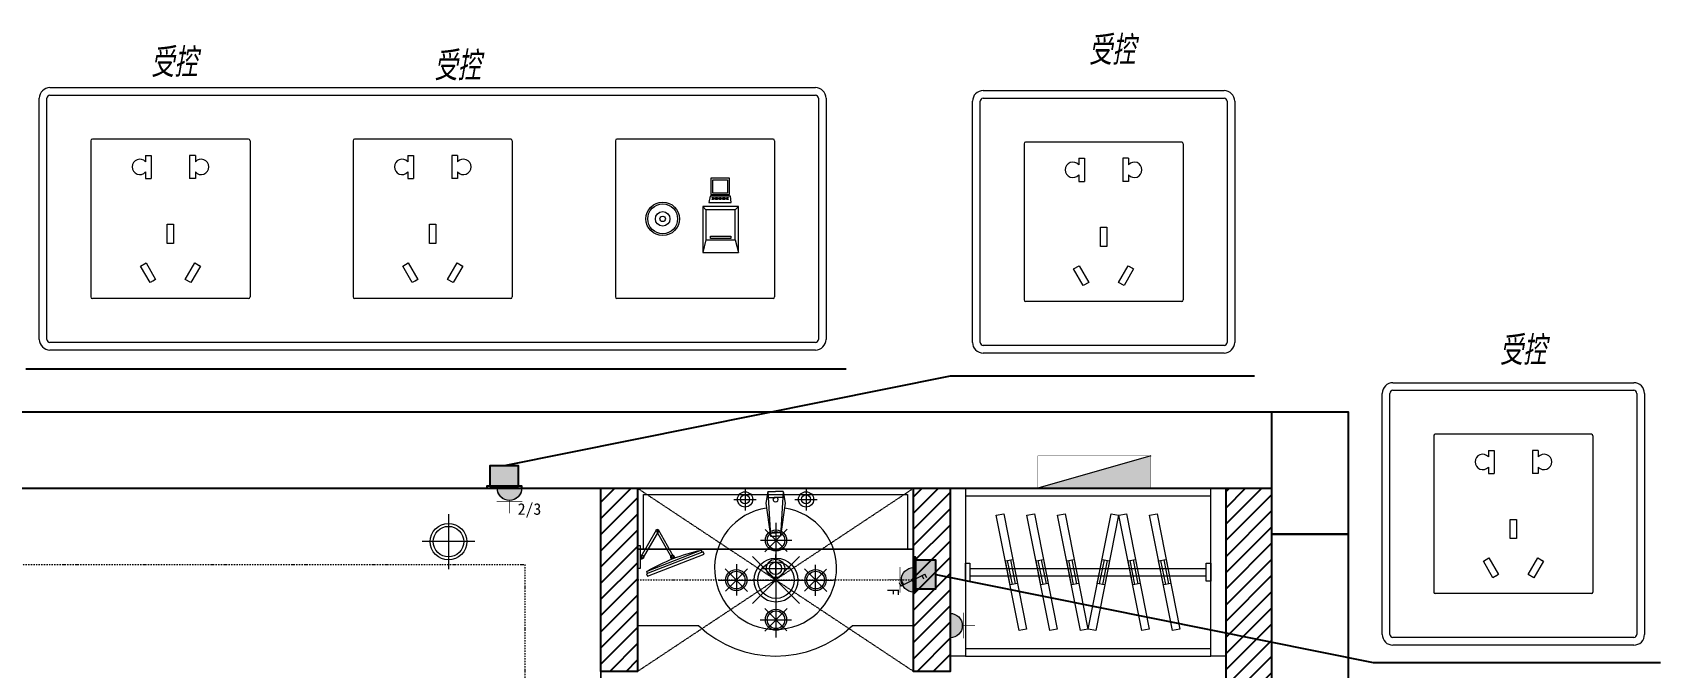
# Model space of a CAD drawing. Header units: millimetres. Extents: x 130143 to 328923, y 19139 to 134795.
# Drawn here: x 144418 to 152425, y 35692 to 38812 of the extents above; entities that cross this region are included whole.
import ezdxf

# ---------------------------------------------------------------- set-up
doc = ezdxf.new("R2010")
doc.units = ezdxf.units.MM
doc.header["$LTSCALE"] = 10
for name, pattern in [('DASH', [8.89, 6.35, -2.54]), ('DASHDOT2', [12.7, 6.35, -3.175, 0, -3.175]), ('DASHED2', [0.375, 0.25, -0.125]), ('DOTE', [61.468, 50.8, -5.08, 0.508, -5.08])]:
    doc.linetypes.add(name, pattern=pattern)
for name, color, linetype in [('EM-开关插座(0.12)-DOM', 61, 'Continuous'), ('WALL_NEW【新建墙体】', 4, 'Continuous'), ('WALL_REMOVE【拆除墙体】', 6, 'Continuous'), ('WALL【墙体】', 7, 'Continuous'), ('新建墙体图', 255, 'Continuous')]:
    doc.layers.add(name, color=color, linetype=linetype)
for name, color, linetype, lineweight in [('FF-ART【装饰、挂画】', 120, 'Continuous', 0), ('FF-FIXT【洁具】', 31, 'Continuous', 0), ('FF-Socket【电气】', 124, 'Continuous', 0), ('FF-【活动成品家具】', 51, 'Continuous', 0), ('RC-Lamplight【灯带】', 205, 'DASHDOT2', 0), ('RC-Lamps【天花灯具】', 2, 'Continuous', 0), ('RC-Modelling【天花造型】', 30, 'Continuous', 0), ('邦威智能化', 7, 'Continuous', 18)]:
    doc.layers.add(name, color=color, linetype=linetype, lineweight=lineweight)
doc.styles.add('宋体', font='', dxfattribs={"width": 0.8})
doc.styles.add('标准', font='', dxfattribs={"width": 0.667})
doc.styles.get('宋体').set_extended_font_data('SimSun')
doc.styles.get('标准').set_extended_font_data('仿宋_gb2312')

# ---------------------------------------------------------------- blocks, each defined once
blk = doc.blocks.new('洗手台40')
at = {"color": 8}
for p, q in [((194.8, 336.5), (194.8, 263.5)), ((231.3, 300), (158.3, 300)), ((-31.3, 245.1), (-31.3, 154.9)), ((182.2, 231.4), (74.6, 216.7)), ((221.1, 225), (74.6, 216.7)), ((74.6, 216.7), (74.6, 200)), ((84.7, 217.2), (84.7, 200)), ((221.1, 225), (182.2, 231.4)), ((201.4, 223.9), (201.4, 200)), ((221.1, 225), (221.1, 200)), ((13.8, 200), (-76.3, 200)), ((74.6, 183.3), (74.6, 200)), ((221.1, 175), (74.6, 183.3)), ((182.2, 168.6), (74.6, 183.3)), ((84.7, 182.8), (84.7, 200)), ((221.1, 175), (182.2, 168.6)), ((201.4, 176.1), (201.4, 200)), ((221.1, 175), (221.1, 200)), ((194.8, 136.5), (194.8, 63.5)), ((231.3, 100), (158.3, 100))]:
    blk.add_line(p, q, dxfattribs=at)
for centre, radius in [((194.8, 300), 25), ((194.8, 300), 15), ((-31.3, 200), 30), ((-31.3, 200), 20), ((194.8, 100), 25), ((194.8, 100), 15)]:
    blk.add_circle(centre, radius, dxfattribs=at)
blk.add_arc((-31.3, 200), 200, 8.4238, 351.5762)
for centre, start, end in [((194, 201.2), 350.5252, 189.4748), ((194, 198.8), 170.5252, 9.4748)]:
    blk.add_arc(centre, 7.19, start, end, dxfattribs=at)
blk = doc.blocks.new('配电箱')
blk.add_line((3.7, 2.12), (-3.71, 0))
at = {"const_width": 0.02}
blk.add_lwpolyline([(-3.71, 2.12), (3.7, 2.12), (3.7, 0), (-3.71, 0)], close=True, dxfattribs=at)
blk.add_solid([(3.7, 0), (3.7, 2.12), (-3.71, 0)])
blk = doc.blocks.new('灯_圆形筒灯')
at = {"color": 251, "linetype": 'DOTE', "ltscale": 43.504693}
blk.add_line((0, 90.6), (0, -90.6), dxfattribs=at)
at = {"color": 251, "linetype": 'DOTE', "ltscale": 41.297046}
blk.add_line((86, 0), (-86, 0), dxfattribs=at)
blk.add_ellipse((0, 0), major_axis=(-42.4, 42.4), ratio=1, start_param=2.355868237233173, end_param=8.639053544412759)
at = {"color": 251}
blk.add_ellipse((0, 0), major_axis=(35.4, 35.4), ratio=1, start_param=5.498714316925571, end_param=11.78189962410516, dxfattribs=at)
blk = doc.blocks.new('大吊灯')
at = {"color": 8}
for p, q in [((74, 334), (-74, 186)), ((73, 187), (-72, 332)), ((0, 376), (0, -376)), ((104, 260), (-101, 260)), ((154, -154), (-154, 154)), ((154, 154), (-154, -154)), ((-376, 0), (376, 0)), ((-334, 74), (-186, -74)), ((-187, 73), (-332, -72)), ((-260, 104), (-260, -101)), ((334, -74), (186, 74)), ((187, -73), (332, 72)), ((260, -104), (260, 101)), ((-74, -334), (74, -186)), ((-73, -187), (72, -332)), ((-104, -260), (101, -260))]:
    blk.add_line(p, q, dxfattribs=at)
for centre, major_axis, start_param, end_param in [((0, 260), (0, 69.3), -1.570342718129233, 4.712842589050354), ((0, 0), (0, 144), 4.712226, 10.995411), ((-260, 0), (0, 69.3), 4.712260247178279, 10.99544555435786), ((260, 0), (0, 69.3), 4.711943, 10.995128), ((0, -260), (0, 69.3), -1.570342718129233, 4.712842589050354)]:
    blk.add_ellipse(centre, major_axis=major_axis, ratio=1, start_param=start_param, end_param=end_param)
for centre, major_axis, start_param, end_param in [((0, 260), (0.1, 57.8), -1.569728, 4.713457), ((0, 0), (0, 120), -1.570528, 4.712657), ((-260, 0), (0, 57.8), 4.711804, 10.994989), ((260, 0), (0, 57.8), 4.712315, 10.9955), ((0, -260), (0.1, 57.8), -1.569728, 4.713457)]:
    blk.add_ellipse(centre, major_axis=major_axis, ratio=1, start_param=start_param, end_param=end_param, dxfattribs=at)
blk = doc.blocks.new('*U336', base_point=(20441.2, -20111.8))
for points in [[(20491.2, -20661.8), (20441.2, -20661.8), (20441.2, -20111.8), (20491.2, -20111.8)], [(21296.2, -20111.8), (21346.2, -20111.8), (21346.2, -20661.8), (21296.2, -20661.8)]]:
    blk.add_lwpolyline(points, close=True)
for points in [[(20491.2, -20111.8), (21296.2, -20111.8)], [(20491.2, -20661.8), (21296.2, -20661.8)]]:
    blk.add_lwpolyline(points)
at = {"color": 0}
for points in [[(20491.2, -20136.8), (21296.2, -20136.8)], [(20491.2, -20636.8), (21296.2, -20636.8)]]:
    blk.add_lwpolyline(points, dxfattribs=at)
at = {"color": 0, "linetype": 'DASH', "ltscale": 24}
for points in [[(20617, -20195.6), (20692.1, -20573.2), (20667.6, -20578), (20592.5, -20200.4)], [(20717.6, -20195.6), (20792.7, -20573.2), (20768.2, -20578), (20693.1, -20200.4)], [(20818.1, -20195.6), (20893.2, -20573.2), (20868.7, -20578), (20793.6, -20200.4)], [(20894.2, -20573.2), (20969.3, -20195.6), (20993.8, -20200.4), (20918.7, -20578)], [(21019.2, -20195.6), (21094.4, -20573.2), (21069.8, -20578), (20994.7, -20200.4)], [(21119.8, -20195.6), (21194.9, -20573.2), (21170.4, -20578), (21095.3, -20200.4)], [(20646.8, -20345.1), (20662.4, -20423.6), (20637.9, -20428.5), (20622.3, -20350)], [(20639.4, -20346.6), (20655, -20425.1), (20645.2, -20427), (20629.6, -20348.5)], [(20747.3, -20345.1), (20762.9, -20423.6), (20738.4, -20428.5), (20722.8, -20350)], [(20740, -20346.6), (20755.6, -20425.1), (20745.8, -20427), (20730.2, -20348.5)], [(20847.9, -20345.1), (20863.5, -20423.6), (20839, -20428.5), (20823.4, -20350)], [(20840.5, -20346.6), (20856.1, -20425.1), (20846.3, -20427), (20830.7, -20348.5)], [(20923.9, -20423.6), (20939.5, -20345.1), (20964, -20350), (20948.4, -20428.5)], [(20931.3, -20425.1), (20946.9, -20346.6), (20956.7, -20348.5), (20941.1, -20427)], [(21049, -20345.1), (21064.6, -20423.6), (21040.1, -20428.5), (21024.5, -20350)], [(21041.6, -20346.6), (21057.2, -20425.1), (21047.4, -20427), (21031.8, -20348.5)], [(21149.6, -20345.1), (21165.2, -20423.6), (21140.6, -20428.5), (21125, -20350)], [(21142.2, -20346.6), (21157.8, -20425.1), (21148, -20427), (21132.4, -20348.5)]]:
    blk.add_lwpolyline(points, close=True, dxfattribs=at)
at = {"color": 0}
for points in [[(20506.2, -20416.8), (20491.2, -20416.8), (20491.2, -20356.8), (20506.2, -20356.8)], [(21281.2, -20356.8), (21296.2, -20356.8), (21296.2, -20416.8), (21281.2, -20416.8)], [(21281.2, -20356.8), (21296.2, -20356.8), (21296.2, -20416.8), (21281.2, -20416.8)]]:
    blk.add_lwpolyline(points, close=True, dxfattribs=at)
at = {"color": 0, "linetype": 'DASH', "ltscale": 24}
for points in [[(20506.2, -20374.3), (21281.2, -20374.3)], [(20506.2, -20399.3), (21281.2, -20399.3)]]:
    blk.add_lwpolyline(points, dxfattribs=at)
blk = doc.blocks.new('刮须镜平面')
at = {"color": 0, "ltscale": 0.4}
for p, q in [((-118.2, 1.9), (-68.3, 88.4)), ((-61.6, 84.6), (-111.6, -1.9)), ((-68.3, 84.6), (-18.3, -1.9)), ((-11.7, 1.9), (-61.6, 88.4)), ((-218.4, 9.3), (-215.7, 16.4)), ((-32.2, -63), (-218.4, 9.3)), ((-215.7, 16.4), (-29.4, -55.8)), ((-212.1, 15), (-209.3, 22.2)), ((-209.3, 22.2), (-30.2, -47.3)), ((-122.3, -3.3), (-120.3, 2.1)), ((-9.2, 5.8), (-15, 5.8)), ((-9.2, 36.5), (0, 36.5)), ((-9.2, -36.5), (-9.2, 36.5)), ((0, 36.5), (0, -36.5)), ((-111.6, -7.5), (-109.5, -2.1)), ((-33, -54.4), (-30.2, -47.3)), ((-9.2, -5.8), (-15, -5.8)), ((0, -36.5), (-9.2, -36.5)), ((-29.4, -55.8), (-32.2, -63))]:
    blk.add_line(p, q, dxfattribs=at)
for centre in [(-64.9, 86.5), (-114.9, 0), (-15, 0)]:
    blk.add_circle(centre, 3.07, dxfattribs=at)
for centre, radius, start, end in [((-64.9, 86.5), 3.84, 30, 210), ((-64.9, 86.5), 3.84, 330, 150), ((-335.4, -568.2), 603.7, 59.6373, 77.9472), ((-114.9, 0), 5.76, 338.7922, 158.7922), ((-114.9, 0), 3.84, 150, 330), ((-15, 0), 5.76, 90, 270), ((-15, 0), 3.84, 210, 30)]:
    blk.add_arc(centre, radius, start, end, dxfattribs=at)
blk = doc.blocks.new('一般插座')
h = blk.add_hatch(color=0)
edge = h.paths.add_edge_path()
edge.add_line((-1.9, 0), (1.9, 0))
edge.add_arc((0, 0), 1.9, 0, 180)
at = {"color": 0, "const_width": 0.1}
for points in [[(0, 3.9), (0, 1.9)], [(-2, 2.1), (2, 2.1)]]:
    blk.add_lwpolyline(points, dxfattribs=at)
at = {"color": 0}
blk.add_lwpolyline([(1.9, 0, 1), (-1.9, 0)], format="xyb", close=True, dxfattribs=at)
blk = doc.blocks.new('防溅水插座')
blk.add_blockref('一般插座', (0, 0))
at = {"style": '宋体', "flags": 8}
blk.add_attdef('F', (1.28, 2.35), '', height=1.8, dxfattribs=at)
blk = doc.blocks.new('海龙_05067149')
at = {"layer": 'FF-ART【装饰、挂画】'}
for p, q in [((4.2, 2), (39.7, 19.6)), ((36.4, 3.4), (30.6, 15.1)), ((45.5, 7.9), (39.7, 19.6)), ((-45.5, -7.9), (-39.7, -19.6)), ((-4.2, -2), (-39.7, -19.6)), ((-36.4, -3.4), (-30.6, -15.1))]:
    blk.add_line(p, q, dxfattribs=at)
at = {"layer": 'FF-ART【装饰、挂画】', "const_width": 6.08}
blk.add_lwpolyline([(-2.4, 1.4, 1), (3.2, -0.8, 1)], format="xyb", close=True, dxfattribs=at)
blk = doc.blocks.new('A$C0BEE72F1')
at = {"layer": 'EM-开关插座(0.12)-DOM'}
blk.add_hatch(color=250, dxfattribs=at).paths.add_polyline_path([(8, 55), (8, 5), (78, 5), (78, 55)])
for points in [[(78, 5), (78, 55), (8, 55), (8, 5)], [(0, 0), (86, 0), (86, 5), (0, 5)]]:
    blk.add_lwpolyline(points, close=True, dxfattribs=at)

msp = doc.modelspace()

# ---------------------------------------------------------------- hatches: boundary and pattern name
at = {"layer": 'WALL_NEW【新建墙体】'}
h = msp.add_hatch(dxfattribs=at)
h.set_pattern_fill('ANSI31', color=8, scale=17.716535)
h.set_pattern_definition([(45, (147336.73, 35672.56), (-39.77476, 39.77476), [])])
h.paths.add_polyline_path([(147393.52885, 36572.5596), (147213.52885, 36572.5596), (147213.52885, 35672.5596), (147393.52885, 35672.5596)])
h.paths.add_polyline_path([(148931.02885, 36572.5596), (148751.02885, 36572.5596), (148751.02885, 35672.5596), (148931.02885, 35672.5596)])
h.paths.add_polyline_path([(150513.52885, 36572.5596), (150288.52885, 36572.5596), (150288.52885, 35597.59331), (150513.52885, 35597.59331)])
h.paths.add_polyline_path([(150513.52885, 34172.62702), (150513.52885, 34247.59331), (150288.52885, 34247.59331), (150288.52885, 34172.62702), (148686.73059, 34172.62702), (148686.73059, 33992.62702), (150513.52885, 33992.62702)])
h.paths.add_polyline_path([(147393.52885, 33992.62702), (147483.52885, 33992.62702), (147483.52885, 34172.62702), (147213.52885, 34172.62702), (147213.52885, 33670.09331), (147393.52885, 33670.09331)])

# ---------------------------------------------------------------- linework, layer by layer
at = {"layer": 'FF-FIXT【洁具】'}
msp.add_lwpolyline([(147693.52885, 35897.5596, 0.396039604), (148451.02885, 35897.5596), (148751.02885, 35897.5596), (148751.02885, 36572.5596), (147393.52885, 36572.5596), (147393.52885, 35897.5596)], format="xyb", close=True, dxfattribs=at)
at = {"layer": 'RC-Lamplight【灯带】', "ltscale": 0.1}
msp.add_line((147393.52885, 36122.5596), (148751.02885, 36122.5596), dxfattribs=at)
msp.add_lwpolyline([(141183.52885, 36197.5596), (146838.52885, 36197.5596), (146838.52885, 31922.5596), (141183.52885, 31922.5596)], close=True, dxfattribs=at)
at = {"layer": 'RC-Lamps【天花灯具】', "color": 8, "linetype": 'DASHED2'}
for p, q in [((147393.52885, 35672.5596), (148751.02885, 36572.5596)), ((147393.52885, 36572.5596), (148751.02885, 35672.5596))]:
    msp.add_line(p, q, dxfattribs=at)
at = {"layer": 'RC-Modelling【天花造型】'}
msp.add_line((147393.52885, 36272.5596), (148751.02885, 36272.5596), dxfattribs=at)
for points in [[(140808.52885, 36572.5596), (147213.52885, 36572.5596), (147213.52885, 31547.5596), (140808.52885, 31547.5596)], [(140808.52885, 36572.5596), (147213.52885, 36572.5596), (147213.52885, 31547.5596), (140808.52885, 31547.5596)], [(147393.52885, 36572.5596), (148751.02885, 36572.5596), (148751.02885, 36272.5596), (147393.52885, 36272.5596)], [(147423.52885, 36542.5596), (148721.02885, 36542.5596), (148721.02885, 36272.5596), (147423.52885, 36272.5596)]]:
    msp.add_lwpolyline(points, close=True, dxfattribs=at)
msp.add_lwpolyline([(147213.52885, 35672.5596), (147393.52885, 35672.5596), (147393.52885, 36572.5596), (148751.02885, 36572.5596), (148751.02885, 35672.5596), (148931.02885, 35672.5596), (148931.02885, 36572.5596), (150288.52885, 36572.5596), (150288.52885, 34172.62702), (147213.52885, 34172.62702), (147213.52885, 35672.5596)], dxfattribs=at)
at = {"layer": 'WALL_NEW【新建墙体】'}
for p, q in [((150288.52885, 34172.62702), (150288.52885, 36572.5596)), ((150288.52885, 36572.5596), (150513.52885, 36572.5596)), ((150288.52885, 36572.5596), (150513.52885, 36572.5596)), ((150513.52885, 34172.62702), (150513.52885, 36572.5596))]:
    msp.add_line(p, q, dxfattribs=at)
for points in [[(147213.52885, 36572.5596), (147393.52885, 36572.5596), (147393.52885, 35672.5596), (147213.52885, 35672.5596)], [(148751.02885, 36572.5596), (148931.02885, 36572.5596), (148931.02885, 35672.5596), (148751.02885, 35672.5596)]]:
    msp.add_lwpolyline(points, close=True, dxfattribs=at)
at = {"layer": 'WALL_REMOVE【拆除墙体】'}
for points in [[(150513.52885, 36947.5596), (150888.52885, 36947.5596), (150888.52885, 34172.62702), (150513.52885, 34172.62702)], [(150513.52885, 36347.5596), (150888.52885, 36347.5596), (150888.52885, 34997.5596), (150513.52885, 34997.5596)]]:
    msp.add_lwpolyline(points, close=True, dxfattribs=at)
at = {"layer": 'WALL【墙体】'}
for p, q in [((140013.52885, 36947.5596), (150513.52885, 36947.5596)), ((150513.52885, 36572.5596), (150513.52885, 36947.5596)), ((140388.52885, 36572.5596), (150513.52885, 36572.5596))]:
    msp.add_line(p, q, dxfattribs=at)
msp.add_lwpolyline([(150513.52885, 36947.5596), (150888.52885, 36947.5596), (150888.52885, 36347.5596), (150513.52885, 36347.5596), (150513.52885, 36572.5596)], dxfattribs=at)
at = {"layer": '新建墙体图'}
for p, q in [((148420.40471, 37157.53599), (144384.36962, 37157.53599)), ((148930.65051, 37123.89602), (146737.52815, 36682.2495)), ((150428.56021, 37123.89602), (148930.65051, 37123.89602)), ((148861.02895, 36148.5597), (151012.4088, 35716.29978)), ((151012.4088, 35716.29978), (152424.94288, 35716.29978))]:
    msp.add_line(p, q, dxfattribs=at)
at = {"layer": '邦威智能化', "color": 0}
for p, q in [((144503.45273, 38541.75402), (145740.95273, 38541.75402)), ((145740.95273, 38541.75402), (147030.95273, 38541.75402)), ((147030.95262, 38541.75403), (148268.45262, 38541.75403)), ((149093.57916, 38527.22778), (150278.57916, 38527.22778)), ((144450.95273, 37304.25402), (144450.95273, 38489.25402)), ((144488.45273, 37304.25404), (144488.45273, 38489.25402)), ((144503.45273, 38504.25402), (145740.95273, 38504.25402)), ((145740.95273, 38504.25402), (147030.95273, 38504.25402)), ((147030.95262, 38504.25403), (148268.45262, 38504.25403)), ((148283.45262, 38489.25403), (148283.45262, 37304.25401)), ((148320.95262, 38489.25403), (148320.95262, 37304.25403)), ((149041.07916, 37289.72778), (149041.07916, 38474.72778)), ((149078.57916, 37289.7278), (149078.57916, 38474.72778)), ((149093.57916, 38489.72778), (150278.57916, 38489.72778)), ((150293.57916, 38474.72778), (150293.57916, 37289.72776)), ((150331.07916, 38474.72778), (150331.07916, 37289.72778)), ((144973.29929, 38208.73376), (145001.60393, 38208.73376)), ((144973.29929, 38208.73376), (144973.29929, 38177.08683)), ((145001.60393, 38208.73376), (145001.60393, 38095.5152)), ((145218.60617, 38208.73376), (145190.30153, 38208.73376)), ((145190.30153, 38208.73376), (145190.30153, 38095.5152)), ((145218.60617, 38208.73376), (145218.60617, 38177.08683)), ((146263.29929, 38208.73376), (146291.60393, 38208.73376)), ((146263.29929, 38208.73376), (146263.29929, 38177.08683)), ((146291.60393, 38208.73376), (146291.60393, 38095.5152)), ((146508.60617, 38208.73376), (146480.30153, 38208.73376)), ((146480.30153, 38208.73376), (146480.30153, 38095.5152)), ((146508.60617, 38208.73376), (146508.60617, 38177.08683)), ((144973.29929, 38127.16213), (144973.29929, 38095.5152)), ((145218.60617, 38127.16213), (145218.60617, 38095.5152)), ((146263.29929, 38127.16213), (146263.29929, 38095.5152)), ((146508.60617, 38127.16213), (146508.60617, 38095.5152)), ((149563.42572, 38194.20752), (149591.73036, 38194.20752)), ((149563.42572, 38194.20752), (149563.42572, 38162.56059)), ((149591.73036, 38194.20752), (149591.73036, 38080.98896)), ((149808.7326, 38194.20752), (149780.42796, 38194.20752)), ((149780.42796, 38194.20752), (149780.42796, 38080.98896)), ((149808.7326, 38194.20752), (149808.7326, 38162.56059)), ((144973.29929, 38095.5152), (145001.60393, 38095.5152)), ((145218.60617, 38095.5152), (145190.30153, 38095.5152)), ((146263.29929, 38095.5152), (146291.60393, 38095.5152)), ((146508.60617, 38095.5152), (146480.30153, 38095.5152)), ((149563.42572, 38112.63589), (149563.42572, 38080.98896)), ((149563.42572, 38080.98896), (149591.73036, 38080.98896)), ((149808.7326, 38080.98896), (149780.42796, 38080.98896)), ((149808.7326, 38112.63589), (149808.7326, 38080.98896)), ((145080.22793, 37775.78567), (145080.22793, 37870.13447)), ((145080.22793, 37870.13447), (145111.67753, 37870.13447)), ((145095.95273, 37870.13447), (145105.38761, 37870.13447)), ((145111.67753, 37870.13447), (145111.67753, 37775.78567)), ((146370.22793, 37775.78567), (146370.22793, 37870.13447)), ((146370.22793, 37870.13447), (146401.67753, 37870.13447)), ((146385.95273, 37870.13447), (146395.38761, 37870.13447)), ((146401.67753, 37870.13447), (146401.67753, 37775.78567)), ((149670.35436, 37761.25943), (149670.35436, 37855.60823)), ((149670.35436, 37855.60823), (149701.80396, 37855.60823)), ((149686.07916, 37855.60823), (149695.51404, 37855.60823)), ((149701.80396, 37855.60823), (149701.80396, 37761.25943)), ((145111.67753, 37775.78567), (145080.22793, 37775.78567)), ((146401.67753, 37775.78567), (146370.22793, 37775.78567)), ((149701.80396, 37761.25943), (149670.35436, 37761.25943)), ((144948.46213, 37664.9321), (144975.69828, 37680.6569)), ((144995.63653, 37583.22364), (144948.46213, 37664.9321)), ((144975.69828, 37680.6569), (145022.87268, 37598.94844)), ((145169.03279, 37598.94844), (145216.20719, 37680.6569)), ((145243.44334, 37664.9321), (145196.26894, 37583.22364)), ((145216.20719, 37680.6569), (145237.99611, 37668.07706)), ((145216.20719, 37680.6569), (145243.44334, 37664.9321)), ((146238.46213, 37664.9321), (146265.69828, 37680.6569)), ((146285.63653, 37583.22364), (146238.46213, 37664.9321)), ((146265.69828, 37680.6569), (146312.87268, 37598.94844)), ((146459.03279, 37598.94844), (146506.20719, 37680.6569)), ((146533.44334, 37664.9321), (146486.26894, 37583.22364)), ((146506.20719, 37680.6569), (146527.99611, 37668.07706)), ((146506.20719, 37680.6569), (146533.44334, 37664.9321)), ((149538.58855, 37650.40586), (149565.82471, 37666.13066)), ((149585.76295, 37568.6974), (149538.58855, 37650.40586)), ((149565.82471, 37666.13066), (149612.99911, 37584.4222)), ((149759.15922, 37584.4222), (149806.33362, 37666.13066)), ((149833.56977, 37650.40586), (149786.39537, 37568.6974)), ((149806.33362, 37666.13066), (149828.12254, 37653.55082)), ((149806.33362, 37666.13066), (149833.56977, 37650.40586)), ((145022.87268, 37598.94844), (144995.63653, 37583.22364)), ((145022.87268, 37598.94844), (145009.2546, 37591.08604)), ((145196.26894, 37583.22364), (145169.03279, 37598.94844)), ((146312.87268, 37598.94844), (146285.63653, 37583.22364)), ((146312.87268, 37598.94844), (146299.2546, 37591.08604)), ((146486.26894, 37583.22364), (146459.03279, 37598.94844)), ((149612.99911, 37584.4222), (149585.76295, 37568.6974)), ((149612.99911, 37584.4222), (149599.38103, 37576.5598)), ((149786.39537, 37568.6974), (149759.15922, 37584.4222)), ((145740.95273, 37289.25402), (144503.45273, 37289.25402)), ((145740.95273, 37251.75402), (144503.45273, 37251.75402)), ((147030.95273, 37289.25402), (145740.95273, 37289.25402)), ((147030.95273, 37251.75402), (145740.95273, 37251.75402)), ((148268.45262, 37289.25403), (147030.95262, 37289.25403)), ((148268.45262, 37251.75403), (147030.95262, 37251.75403)), ((150278.57916, 37274.72778), (149093.57916, 37274.72778)), ((150278.57916, 37237.22778), (149093.57916, 37237.22778)), ((151109.00429, 37091.4086), (152294.00429, 37091.4086)), ((151056.50429, 35853.9086), (151056.50429, 37038.9086)), ((151094.00429, 35853.90862), (151094.00429, 37038.9086)), ((151109.00429, 37053.9086), (152294.00429, 37053.9086)), ((152309.00429, 37038.9086), (152309.00429, 35853.90858)), ((152346.50429, 37038.9086), (152346.50429, 35853.9086)), ((151578.85085, 36758.38834), (151607.15549, 36758.38834)), ((151578.85085, 36758.38834), (151578.85085, 36726.74141)), ((151607.15549, 36758.38834), (151607.15549, 36645.16978)), ((151824.15773, 36758.38834), (151795.85309, 36758.38834)), ((151795.85309, 36758.38834), (151795.85309, 36645.16978)), ((151824.15773, 36758.38834), (151824.15773, 36726.74141)), ((151578.85085, 36676.81671), (151578.85085, 36645.16978)), ((151824.15773, 36676.81671), (151824.15773, 36645.16978)), ((151578.85085, 36645.16978), (151607.15549, 36645.16978)), ((151824.15773, 36645.16978), (151795.85309, 36645.16978)), ((151685.77949, 36325.44025), (151685.77949, 36419.78905)), ((151685.77949, 36419.78905), (151717.22909, 36419.78905)), ((151701.50429, 36419.78905), (151710.93917, 36419.78905)), ((151717.22909, 36419.78905), (151717.22909, 36325.44025)), ((151717.22909, 36325.44025), (151685.77949, 36325.44025)), ((151554.01368, 36214.58668), (151581.24983, 36230.31148)), ((151601.18808, 36132.87822), (151554.01368, 36214.58668)), ((151581.24983, 36230.31148), (151628.42423, 36148.60302)), ((151774.58434, 36148.60302), (151821.75874, 36230.31148)), ((151848.9949, 36214.58668), (151801.8205, 36132.87822)), ((151821.75874, 36230.31148), (151843.54767, 36217.73164)), ((151821.75874, 36230.31148), (151848.9949, 36214.58668)), ((151628.42423, 36148.60302), (151601.18808, 36132.87822)), ((151628.42423, 36148.60302), (151614.80615, 36140.74062)), ((151801.8205, 36132.87822), (151774.58434, 36148.60302)), ((152294.00429, 35838.9086), (151109.00429, 35838.9086)), ((152294.00429, 35801.4086), (151109.00429, 35801.4086))]:
    msp.add_line(p, q, dxfattribs=at)
at = {"layer": '邦威智能化'}
for p, q in [((144704.45273, 38280.75402), (144704.45273, 37512.75402)), ((145479.95273, 38288.25402), (144711.95273, 38288.25402)), ((145487.45273, 38280.75402), (145487.45273, 37512.75402)), ((145994.45273, 38280.75402), (145994.45273, 37512.75402)), ((146769.95273, 38288.25402), (146001.95273, 38288.25402)), ((146777.45273, 38280.75402), (146777.45273, 37512.75402)), ((147284.45262, 38280.75403), (147284.45262, 37512.75403)), ((148059.95262, 38288.25403), (147291.95262, 38288.25403)), ((148067.45262, 38280.75403), (148067.45262, 37512.75403)), ((149294.57916, 38266.22778), (149294.57916, 37498.22778)), ((150070.07916, 38273.72778), (149302.07916, 38273.72778)), ((150077.57916, 38266.22778), (150077.57916, 37498.22778)), ((145479.95273, 37505.25402), (144711.95273, 37505.25402)), ((146769.95273, 37505.25402), (146001.95273, 37505.25402)), ((148059.95262, 37505.25403), (147291.95262, 37505.25403)), ((150070.07916, 37490.72778), (149302.07916, 37490.72778)), ((152085.50429, 36837.9086), (151317.50429, 36837.9086)), ((151310.00429, 36830.4086), (151310.00429, 36062.4086)), ((152093.00429, 36830.4086), (152093.00429, 36062.4086)), ((152085.50429, 36054.9086), (151317.50429, 36054.9086))]:
    msp.add_line(p, q, dxfattribs=at)
for points in [[(147753.50876, 38096.92279), (147753.50876, 38016.61155), (147845.44297, 38016.61155), (147845.44297, 38096.92279), (147753.50876, 38096.92279)], [(147715.42936, 37956.94321), (147715.42936, 37731.08164), (147889.33568, 37731.08164), (147889.33568, 37956.94321), (147715.42936, 37956.94321)], [(147728.79204, 37941.72266), (147715.42936, 37956.94321)], [(147750.41555, 38007.88919), (147744.86129, 37977.54557), (147854.30503, 37977.54557), (147850.07119, 38008.09625), (147750.41555, 38007.88919)], [(147874.37226, 37941.72266), (147889.33568, 37956.94321)], [(147728.79204, 37941.72266), (147728.79204, 37793.11304), (147874.37226, 37793.11304), (147874.37226, 37941.72266), (147728.79204, 37941.72266)], [(147728.79204, 37793.11304), (147715.42936, 37731.08164)], [(147874.37226, 37793.11304), (147889.33568, 37731.08164)]]:
    msp.add_lwpolyline(points, dxfattribs=at)
for points in [[(147763.85556, 38088.9191), (147835.912, 38088.9191), (147835.912, 38023.52473), (147763.85556, 38023.52473)], [(147760.12437, 38002.16229), (147767.51909, 38002.16229), (147767.51909, 37999.71554), (147760.12437, 37999.71554)], [(147760.12437, 37994.82119), (147767.51909, 37994.82119), (147767.51909, 37992.37444), (147760.12437, 37992.37444)], [(147768.95647, 37999.66809), (147776.35119, 37999.66809), (147776.35119, 37997.22135), (147768.95647, 37997.22135)], [(147768.95647, 37997.22135), (147776.35119, 37997.22135), (147776.35119, 37994.7746), (147768.95647, 37994.7746)], [(147777.08292, 38002.08723), (147786.59456, 38002.08723), (147786.59456, 37999.74401), (147777.08292, 37999.74401)], [(147777.08292, 37994.80997), (147786.59456, 37994.80997), (147786.59456, 37992.46676), (147777.08292, 37992.46676)], [(147787.77481, 37999.66809), (147795.16953, 37999.66809), (147795.16953, 37997.22135), (147787.77481, 37997.22135)], [(147787.77481, 37997.22135), (147795.16953, 37997.22135), (147795.16953, 37994.7746), (147787.77481, 37994.7746)], [(147795.9496, 37994.82119), (147803.34432, 37994.82119), (147803.34432, 37992.37444), (147795.9496, 37992.37444)], [(147796.09073, 38002.16229), (147803.48544, 38002.16229), (147803.48544, 37999.71554), (147796.09073, 37999.71554)], [(147804.60383, 37999.66809), (147811.99855, 37999.66809), (147811.99855, 37997.22135), (147804.60383, 37997.22135)], [(147804.60383, 37997.22135), (147811.99855, 37997.22135), (147811.99855, 37994.7746), (147804.60383, 37994.7746)], [(147812.99611, 37994.80997), (147822.50775, 37994.80997), (147822.50775, 37992.46676), (147812.99611, 37992.46676)], [(147813.19041, 38002.08723), (147822.70204, 38002.08723), (147822.70204, 37999.74401), (147813.19041, 37999.74401)], [(147823.93643, 37999.66809), (147831.33114, 37999.66809), (147831.33114, 37997.22135), (147823.93643, 37997.22135)], [(147823.93643, 37997.22135), (147831.33114, 37997.22135), (147831.33114, 37994.7746), (147823.93643, 37994.7746)], [(147832.3084, 38002.16229), (147839.70312, 38002.16229), (147839.70312, 37999.71554), (147832.3084, 37999.71554)], [(147832.3084, 37994.86778), (147839.70312, 37994.86778), (147839.70312, 37992.42103), (147832.3084, 37992.42103)], [(147751.6393, 37811.09093), (147851.55013, 37811.09093), (147851.55013, 37799.69578), (147751.6393, 37799.69578)]]:
    msp.add_lwpolyline(points, close=True, dxfattribs=at)
for radius in [82.07648, 73.29892, 35.75639, 13.37118]:
    msp.add_circle((147517.07756, 37896.75403), radius, dxfattribs=at)
at = {"layer": '邦威智能化', "color": 0}
for centre, radius, start, end in [((144503.45273, 38489.25402), 52.5, 90, 180), ((148268.45262, 38489.25403), 52.5, 0, 89.999999998), ((149093.57916, 38474.72778), 52.5, 90, 180), ((150278.57916, 38474.72778), 52.5, 0, 89.999999998), ((144503.45273, 38489.25402), 15, 90, 180), ((148268.45262, 38489.25403), 15, 0, 90.000019318), ((149093.57916, 38474.72778), 15, 90, 180), ((150278.57916, 38474.72778), 15, 0, 90.000019318), ((144944.99465, 38152.12448), 37.73952, 41.409622123, 318.590377877), ((145246.91081, 38152.12448), 37.73952, 221.409622123, 138.590377877), ((146234.99465, 38152.12448), 37.73952, 41.409622123, 318.590377877), ((146536.91081, 38152.12448), 37.73952, 221.409622123, 138.590377877), ((149535.12108, 38137.59824), 37.73952, 41.409622123, 318.590377877), ((149837.03724, 38137.59824), 37.73952, 221.409622123, 138.590377877), ((144503.45273, 37304.25402), 52.5, 180, 270.000000002), ((144503.45273, 37304.25402), 15, 179.999922725, 270), ((148268.45262, 37304.25403), 52.5, 269.999999988, 0), ((148268.45262, 37304.25403), 15, 270, 359.999937398), ((149093.57916, 37289.72778), 52.5, 180, 270.000000002), ((149093.57916, 37289.72778), 15, 179.999922725, 270), ((150278.57916, 37289.72778), 52.5, 269.999999988, 0), ((150278.57916, 37289.72778), 15, 270, 359.999937398), ((151109.00429, 37038.9086), 52.5, 90, 180), ((152294.00429, 37038.9086), 52.5, 0, 89.999999998), ((151109.00429, 37038.9086), 15, 90, 180), ((152294.00429, 37038.9086), 15, 0, 90.000019318), ((151550.54621, 36701.77906), 37.73952, 41.409622123, 318.590377877), ((151852.46237, 36701.77906), 37.73952, 221.409622123, 138.590377877), ((151109.00429, 35853.9086), 52.5, 180, 270.000000002), ((151109.00429, 35853.9086), 15, 179.999922725, 270), ((152294.00429, 35853.9086), 52.5, 269.999999988, 0), ((152294.00429, 35853.9086), 15, 270, 359.999937398)]:
    msp.add_arc(centre, radius, start, end, dxfattribs=at)
at = {"layer": '邦威智能化'}
for centre, start, end in [((144711.95273, 38280.75402), 90.000000027, 180), ((145479.95273, 38280.75402), 0, 89.999999973), ((146001.95273, 38280.75402), 90.000000027, 180), ((146769.95273, 38280.75402), 0, 89.999999973), ((147291.95262, 38280.75403), 90.000000027, 180), ((148059.95262, 38280.75403), 0, 89.999999973), ((149302.07916, 38266.22778), 90.000000027, 180), ((150070.07916, 38266.22778), 0, 89.999999973), ((144711.95273, 37512.75402), 180, 269.999999988), ((145479.95273, 37512.75402), 270.000000045, 0), ((146001.95273, 37512.75402), 180, 269.999999988), ((146769.95273, 37512.75402), 270.000000045, 0), ((147291.95262, 37512.75403), 180, 269.999999988), ((148059.95262, 37512.75403), 270.000000045, 0), ((149302.07916, 37498.22778), 180, 269.999999988), ((150070.07916, 37498.22778), 270.000000045, 0), ((151317.50429, 36830.4086), 90.000000027, 180), ((152085.50429, 36830.4086), 0, 89.999999973), ((151317.50429, 36062.4086), 180, 269.999999988), ((152085.50429, 36062.4086), 270.000000045, 0)]:
    msp.add_arc(centre, 7.5, start, end, dxfattribs=at)

# ---------------------------------------------------------------- block references
at = {"layer": 'FF-ART【装饰、挂画】'}
for name, p, xscale, yscale, zscale in [('配电箱', (149640.86041, 36572.51959), 75, 75, 75), ('海龙_05067149', (148747.80489, 36120.91461), 1.5, 1.5, 1.5)]:
    msp.add_blockref(name, p, dxfattribs=dict(at, xscale=xscale, yscale=yscale, zscale=zscale))
at = {"layer": 'FF-FIXT【洁具】', "xscale": 1.5, "yscale": 1.5, "zscale": 1.5, "rotation": 90}
msp.add_blockref('洗手台40', (148372.27885, 36225.62937), dxfattribs=at)
at = {"layer": 'FF-FIXT【洁具】', "xscale": -1.5, "yscale": 1.5, "zscale": 1.5}
msp.add_blockref('刮须镜平面', (147393.52885, 36235.0596), dxfattribs=at)
at = {"layer": 'FF-Socket【电气】', "xscale": 75, "yscale": 75, "zscale": 75}
msp.add_blockref('配电箱', (149640.86041, 36572.51959), dxfattribs=at)
at = {"layer": 'FF-Socket【电气】'}
ref = msp.add_blockref('防溅水插座', (146763.5257, 36573.17372), dxfattribs=dict(at, xscale=-31.57894736842718, yscale=31.57894736842718, zscale=31.57894736842105, rotation=180))
ref.add_attrib('F', '2/3', (146803.89599, 36442.12109), dxfattribs={"layer": '0', "height": 56.842105, "style": '宋体', "flags": 8})
at = {"layer": 'FF-Socket【电气】', "xscale": -31.57894736842718, "yscale": 31.57894736842718, "zscale": 31.57894736842105}
for p, rotation in [((146763.52885, 36572.5596), 180), ((148931.02885, 35897.5596), 270)]:
    msp.add_blockref('一般插座', p, dxfattribs=dict(at, rotation=rotation))
at = {"layer": 'FF-Socket【电气】'}
ref = msp.add_blockref('防溅水插座', (148751.02885, 36122.5596), dxfattribs=dict(at, xscale=-31.57894736842718, yscale=31.57894736842718, zscale=31.57894736842105, rotation=90))
ref.add_attrib('F', 'F', (148622.81832, 36082.18932), dxfattribs={"layer": '0', "height": 56.84211, "rotation": 270, "style": '宋体', "flags": 8})
at = {"layer": 'FF-【活动成品家具】', "color": 8, "xscale": 1.5, "yscale": 1.5, "zscale": 1.5}
msp.add_blockref('*U336', (148931.02885, 36572.5596), dxfattribs=at)
at = {"layer": 'RC-Lamps【天花灯具】'}
for name, p, xscale, yscale, zscale in [('灯_圆形筒灯', (146463.52887, 36310.0596), 1.5, 1.5, 1.5), ('大吊灯', (148074.44566, 36121.12301), 0.75, 0.75, 0.75)]:
    msp.add_blockref(name, p, dxfattribs=dict(at, xscale=xscale, yscale=yscale, zscale=zscale))
at = {"layer": '邦威智能化', "xscale": 2, "yscale": 2, "zscale": 2}
msp.add_blockref('A$C0BEE72F1', (146651.52876, 36572.24968), dxfattribs=at)
at = {"layer": '邦威智能化', "xscale": 2, "yscale": 2, "zscale": 2, "rotation": 270}
msp.add_blockref('A$C0BEE72F1', (148751.02913, 36234.55909), dxfattribs=at)

# ---------------------------------------------------------------- texts
at = {"layer": '邦威智能化', "lineweight": 0, "char_height": 126, "width": 440.6408527, "attachment_point": 1, "style": '标准'}
for insert in [(149614.46759, 38793.20258), (145001.47035, 38732.91732), (146394.88268, 38716.43224), (151635.48544, 37317.71498)]:
    msp.add_mtext('{\\fSimSun|b0|i1|c134|p49;\\C1;受控}', dxfattribs=dict(at, insert=insert))

doc.saveas('drawing.dxf')
